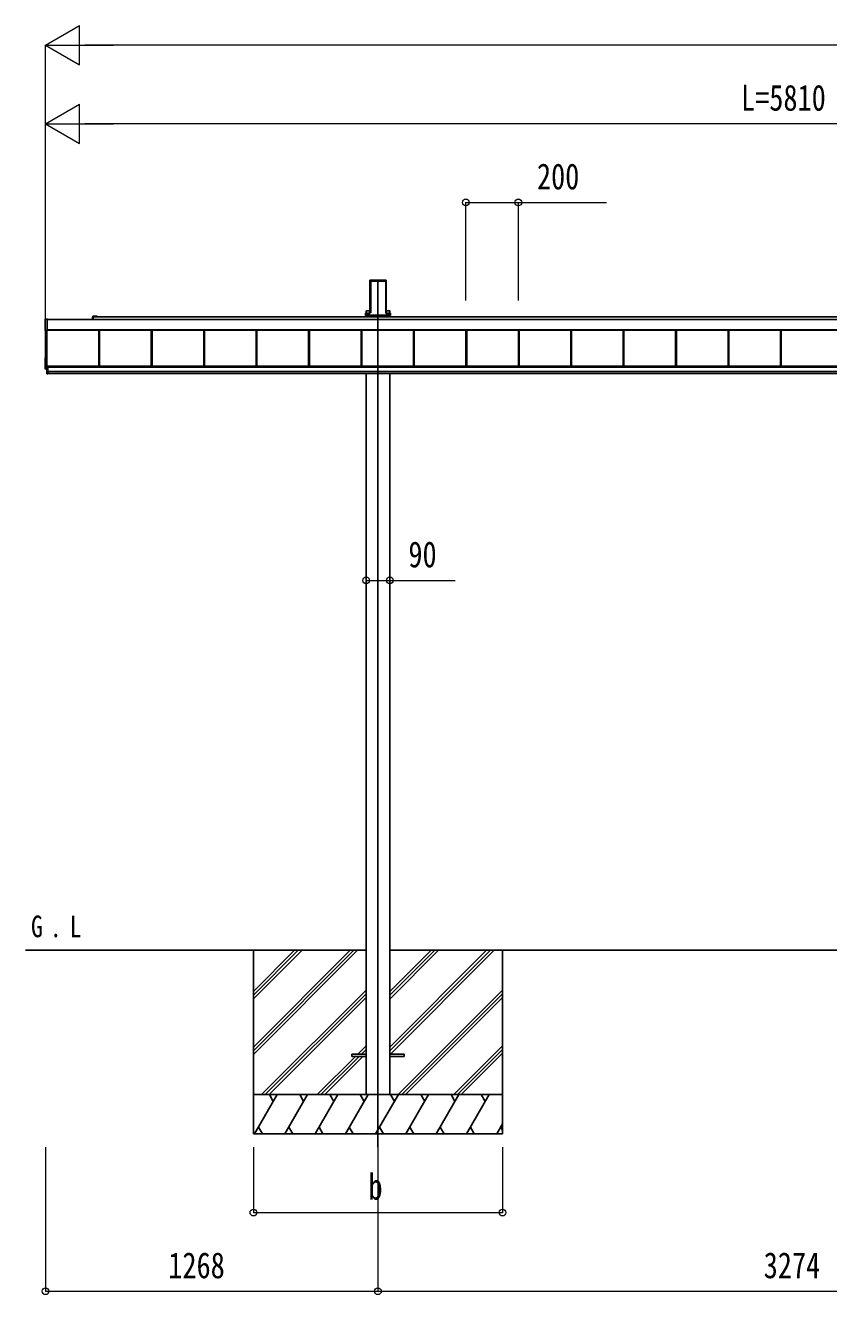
# Model space of a CAD drawing. Units: millimetres, scale not verified. Extents: x -12615 to 12615, y -8910 to 8910.
# Drawn here: x -5162 to -2098, y -5851 to -1011 of the extents above; entities that cross this region are included whole.
import ezdxf
from ezdxf.enums import TextEntityAlignment as Align

# ---------------------------------------------------------------- set-up
doc = ezdxf.new("R2010")
doc.units = ezdxf.units.MM
doc.header["$LTSCALE"] = 50
for name, color, linetype in [('0-2_USER1', 3, 'Continuous'), ('0-4_YKK_12', 2, 'Continuous'), ('0-6_YKK_A1', 4, 'Continuous')]:
    doc.layers.add(name, color=color, linetype=linetype)
doc.layers.add('0-7_YKK_D', color=6, linetype='Continuous', lineweight=18)
doc.styles.add('ＭＳ ゴシック', font='')
doc.styles.get('ＭＳ ゴシック').set_extended_font_data('MS Gothic')

msp = doc.modelspace()

# ---------------------------------------------------------------- linework, layer by layer
at = {"layer": '0-4_YKK_12'}
msp.add_line((-3816.94, -5288), (-3816.94, -1983.69), dxfattribs=at)
at = {"layer": '0-6_YKK_A1'}
for p, q in [((-3847.83, -1983.19), (-3848.18, -1988.69)), ((-3847.39, -1983.65), (-3847.83, -1983.19)), ((-3847.33, -1982.72), (-3845.29, -1982.72)), ((-3847.33, -1982.72), (-3846.89, -1983.19)), ((-3846.81, -1984.21), (-3846.81, -2099.34)), ((-3844.98, -1983.05), (-3845.29, -1982.72)), ((-3844.98, -1983.05), (-3788.9, -1983.05)), ((-3788.9, -1983.05), (-3788.59, -1982.72)), ((-3788.59, -1982.72), (-3786.55, -1982.72)), ((-3787.07, -2099.34), (-3787.07, -1984.21)), ((-3786.99, -1983.19), (-3786.55, -1982.72)), ((-3786.05, -1983.19), (-3786.49, -1983.65)), ((-3786.05, -1983.19), (-3785.7, -1988.69)), ((-3848.19, -1989.04), (-3848.19, -2105.71)), ((-3847.31, -2099.66), (-3847.31, -1984.54)), ((-3844.44, -1986.19), (-3789.44, -1986.19)), ((-3844.44, -2107.55), (-3844.44, -1986.19)), ((-3786.57, -1984.54), (-3786.57, -2099.66)), ((-3785.69, -1989.04), (-3785.69, -2105.71)), ((-4905.44, -2132.61), (-4905.44, -2122.64)), ((-4902.94, -2120.14), (-4895.4, -2120.14)), ((-4902.94, -2122.64), (529.31, -2122.64)), ((-4902.94, -2122.94), (-4902.94, -2132.61)), ((-4889.19, -2122.64), (-4902.64, -2122.64)), ((-4894.48, -2120.14), (-4889.19, -2120.14)), ((-3864.81, -2116.46), (-3864.81, -2116.96)), ((-3864.81, -2116.96), (-3864.35, -2116.96)), ((-3864.35, -2116.46), (-3864.35, -2109.58)), ((-3862.35, -2116.46), (-3864.35, -2116.46)), ((-3862.35, -2116.96), (-3864.35, -2116.96)), ((-3864.34, -2116.46), (-3864.34, -2116.96)), ((-3864.31, -2108.61), (-3849.3, -2108.61)), ((-3862.35, -2109.67), (-3862.35, -2116.46)), ((-3848.77, -2109.67), (-3862.35, -2109.67)), ((-3862.35, -2116.46), (-3771.53, -2116.46)), ((-3862.35, -2116.46), (-3862.35, -2116.96)), ((-3862.35, -2116.96), (-3771.53, -2116.96)), ((-3862.14, -2099.28), (-3848.19, -2099.28)), ((-3862.14, -2108.61), (-3862.14, -2099.28)), ((-3862.14, -2122.64), (-3862.14, -2116.96)), ((-3861.94, -2116.96), (-3861.94, -2122.64)), ((-3860.94, -2116.62), (-3772.94, -2116.62)), ((-3848.2, -2106.07), (-3848.3, -2107.68)), ((-3847.78, -2108.23), (-3847.4, -2102.14)), ((-3846.9, -2102.17), (-3847.28, -2108.26)), ((-3786.6, -2108.26), (-3786.98, -2102.17)), ((-3786.48, -2102.14), (-3786.1, -2108.23)), ((-3771.74, -2099.28), (-3785.69, -2099.28)), ((-3785.68, -2106.07), (-3785.58, -2107.68)), ((-3785.11, -2109.17), (-3771.53, -2109.17)), ((-3771.53, -2109.67), (-3785.11, -2109.67)), ((-3784.58, -2108.61), (-3769.57, -2108.61)), ((-3771.94, -2116.96), (-3771.94, -2122.64)), ((-3771.74, -2108.61), (-3771.74, -2099.28)), ((-3771.74, -2122.64), (-3771.74, -2116.96)), ((-3771.53, -2109.17), (-3771.53, -2109.67)), ((-3771.53, -2116.46), (-3771.53, -2109.67)), ((-3769.54, -2116.46), (-3771.53, -2116.46)), ((-3771.53, -2116.46), (-3771.53, -2116.96)), ((-3769.54, -2116.96), (-3771.53, -2116.96)), ((-3769.54, -2109.58), (-3769.54, -2116.46)), ((-3769.07, -2116.96), (-3769.54, -2116.96)), ((-3769.53, -2116.46), (-3769.53, -2116.96)), ((-3769.07, -2116.46), (-3769.07, -2116.96)), ((-5086.44, -2173.05), (-5086.44, -2132.03)), ((-5078.44, -2174.32), (-5085.97, -2173.86)), ((-5084.94, -2319.94), (-5084.94, -2173.92)), ((-5079.94, -2337.97), (-5079.94, -2174.23)), ((-5078.44, -2132.61), (695.06, -2132.61)), ((-5078.44, -2172.55), (714.06, -2172.55)), ((-5078.44, -2172.79), (714.06, -2172.79)), ((-5078.44, -2173.82), (-5078.44, -2174.32)), ((-4881.44, -2310.7), (-4881.44, -2172.79)), ((-4881.04, -2310.7), (-4881.04, -2172.79)), ((-4878.44, -2310.7), (-4878.44, -2172.79)), ((-4681.44, -2310.7), (-4681.44, -2172.79)), ((-4678.84, -2310.7), (-4678.84, -2172.79)), ((-4678.44, -2310.7), (-4678.44, -2172.79)), ((-4481.44, -2310.7), (-4481.44, -2172.79)), ((-4478.84, -2310.7), (-4478.84, -2172.79)), ((-4478.44, -2310.7), (-4478.44, -2172.79)), ((-4281.44, -2310.7), (-4281.44, -2172.79)), ((-4278.84, -2310.7), (-4278.84, -2172.79)), ((-4278.44, -2310.7), (-4278.44, -2172.79)), ((-4081.44, -2310.7), (-4081.44, -2172.79)), ((-4078.84, -2310.7), (-4078.84, -2172.79)), ((-4078.44, -2310.7), (-4078.44, -2172.79)), ((-3881.44, -2310.7), (-3881.44, -2172.79)), ((-3878.84, -2310.7), (-3878.84, -2172.79)), ((-3878.44, -2310.7), (-3878.44, -2172.79)), ((-3681.44, -2310.7), (-3681.44, -2172.79)), ((-3678.84, -2310.7), (-3678.84, -2172.79)), ((-3678.44, -2310.7), (-3678.44, -2172.79)), ((-3481.44, -2310.7), (-3481.44, -2172.79)), ((-3478.84, -2310.7), (-3478.84, -2172.79)), ((-3478.44, -2310.7), (-3478.44, -2172.79)), ((-3281.44, -2310.7), (-3281.44, -2172.79)), ((-3278.84, -2310.7), (-3278.84, -2172.79)), ((-3278.44, -2310.7), (-3278.44, -2172.79)), ((-3081.44, -2310.7), (-3081.44, -2172.79)), ((-3078.84, -2310.7), (-3078.84, -2172.79)), ((-3078.44, -2310.7), (-3078.44, -2172.79)), ((-2881.44, -2310.7), (-2881.44, -2172.79)), ((-2878.84, -2310.7), (-2878.84, -2172.79)), ((-2878.44, -2310.7), (-2878.44, -2172.79)), ((-2681.44, -2310.7), (-2681.44, -2172.79)), ((-2678.84, -2310.7), (-2678.84, -2172.79)), ((-2678.44, -2310.7), (-2678.44, -2172.79)), ((-2481.44, -2310.7), (-2481.44, -2172.79)), ((-2478.84, -2310.7), (-2478.84, -2172.79)), ((-2478.44, -2310.7), (-2478.44, -2172.79)), ((-2281.44, -2310.7), (-2281.44, -2172.79)), ((-2278.84, -2310.7), (-2278.84, -2172.79)), ((-2278.44, -2310.7), (-2278.44, -2172.79)), ((-5086.44, -2320.32), (-5086.44, -2279.29)), ((-5085.97, -2278.8), (-5084.94, -2278.73)), ((-5079.94, -2321.49), (-5085.97, -2321.13)), ((-5084.94, -2319.94), (-5079.94, -2319.94)), ((-5079.94, -2310.44), (-5076.44, -2310.44)), ((-5076.44, -2310.7), (716.56, -2310.7)), ((-5076.44, -2312.71), (716.56, -2312.71)), ((-5076.44, -2314.51), (716.56, -2314.51)), ((-5076.44, -2314.51), (716.56, -2314.51)), ((-5076.44, -2332.88), (-5079.94, -2332.88)), ((-5079.94, -2339.5), (-5076.44, -2339.5)), ((-5076.44, -2331.48), (716.56, -2331.48)), ((-5076.44, -2337.97), (716.56, -2337.97)), ((-3862.14, -5088), (-3862.14, -2337.97)), ((-3771.74, -5088), (-3771.74, -2337.97)), ((-5161.71, -4538), (-3862.14, -4538)), ((-4291.94, -4538), (-4291.94, -5238)), ((-4291.94, -4907.18), (-3922.62, -4538)), ((-4291.94, -4921.32), (-3908.48, -4538)), ((-4291.94, -4935.46), (-3894.34, -4538)), ((-4291.94, -4723.33), (-4106.47, -4538)), ((-4291.94, -4709.19), (-4120.61, -4538)), ((-4291.94, -4695.05), (-4134.75, -4538)), ((-3771.74, -4538), (-588.14, -4538)), ((-3771.6, -4907.48), (-3402.26, -4538)), ((-3771.6, -4921.62), (-3388.12, -4538)), ((-3771.6, -4723.63), (-3586.11, -4538)), ((-3771.6, -4709.49), (-3600.25, -4538)), ((-3771.6, -4695.35), (-3614.39, -4538)), ((-3769.34, -4933.5), (-3373.98, -4538)), ((-3341.94, -4538), (-3341.94, -5238)), ((-4260.63, -5088), (-3862, -4689.51)), ((-3739.99, -5088), (-3341.94, -4689.81)), ((-4246.49, -5088), (-3862, -4703.65)), ((-4232.35, -5088), (-3862, -4717.8)), ((-3725.85, -5088), (-3341.94, -4703.95)), ((-3711.7, -5088), (-3341.94, -4718.1)), ((-3917, -4933.5), (-3917, -4942.5)), ((-3917, -4933.5), (-3862, -4933.5)), ((-3893.86, -4933.5), (-3862, -4901.64)), ((-3879.71, -4933.5), (-3862, -4915.78)), ((-3865.57, -4933.5), (-3862, -4929.93)), ((-3772, -4933.5), (-3717, -4933.5)), ((-3717, -4933.5), (-3717, -4942.5)), ((-3528, -5088), (-3341.94, -4901.94)), ((-3513.86, -5088), (-3341.94, -4916.08)), ((-3499.71, -5088), (-3341.94, -4930.23)), ((-4048.36, -5088), (-3902.86, -4942.5)), ((-4034.21, -5088), (-3888.71, -4942.5)), ((-4020.07, -5088), (-3874.57, -4942.5)), ((-3917, -4942.5), (-3862, -4942.5)), ((-3772, -4942.5), (-3717, -4942.5)), ((-3341.94, -5088), (-4291.94, -5088)), ((-4287.66, -5238), (-4201.06, -5088)), ((-4216.06, -5113.98), (-4231.06, -5088)), ((-4172.05, -5238), (-4085.45, -5088)), ((-4100.45, -5113.98), (-4115.45, -5088)), ((-4056.58, -5238), (-3969.98, -5088)), ((-3984.98, -5113.98), (-3999.98, -5088)), ((-3941.11, -5238), (-3854.51, -5088)), ((-3869.51, -5113.98), (-3884.51, -5088)), ((-3862.14, -5088), (-3771.74, -5088)), ((-3825.64, -5238), (-3739.04, -5088)), ((-3754.04, -5113.98), (-3769.04, -5088)), ((-3710.17, -5238), (-3623.71, -5088)), ((-3638.57, -5113.98), (-3653.57, -5088)), ((-3594.84, -5238), (-3508.24, -5088)), ((-3538.24, -5088), (-3523.24, -5113.98)), ((-3479.37, -5238), (-3392.77, -5088)), ((-3422.77, -5088), (-3407.77, -5113.98)), ((-4272.67, -5212.02), (-4257.67, -5238)), ((-4157.05, -5212.02), (-4142.06, -5238)), ((-4041.58, -5212.02), (-4026.58, -5238)), ((-3926.11, -5212.02), (-3911.11, -5238)), ((-3810.64, -5212.02), (-3795.64, -5238)), ((-3695.17, -5212.02), (-3680.17, -5238)), ((-3579.84, -5212.02), (-3564.85, -5238)), ((-3464.38, -5212.02), (-3449.38, -5238)), ((-3363.9, -5238), (-3341.94, -5199.96)), ((-3348.91, -5212.02), (-3341.94, -5224.08)), ((-4291.94, -5238), (-3341.94, -5238))]:
    msp.add_line(p, q, dxfattribs=at)
for points in [[(-3864.81, -2109.11), (-3864.81, -2116.46), (-3864.35, -2116.46)], [(-3862.35, -2109.67), (-3862.35, -2109.17), (-3848.77, -2109.17)], [(-3769.07, -2109.11), (-3769.07, -2116.46), (-3769.54, -2116.46)], [(-5085.97, -2131.53), (-5078.44, -2131.07), (-5078.44, -2131.57), (-5078.44, -2173.82)], [(-5079.94, -2310.44), (-5079.94, -2332.88), (-5079.94, -2339.5)], [(-5076.94, -2310.44), (-5076.94, -2332.88), (-5076.94, -2339.5)], [(-5076.44, -2310.44), (-5076.44, -2332.88), (-5076.44, -2339.5)]]:
    msp.add_lwpolyline(points, dxfattribs=at)
for centre, radius, start, end in [((-4902.94, -2122.64), 2.5, 90, 180), ((-4902.64, -2122.94), 0.3, 90, 180), ((-4895.4, -2120.34), 0.2, 23.57818, 90), ((-4894.94, -2120.14), 0.3, 203.57818, 336.42182), ((-4894.48, -2120.34), 0.2, 90, 156.42182), ((-4889.19, -2121.39), 1.25, 270, 90), ((-3863.84, -2109.58), 0.501, 90.24971, 179.75029), ((-3770.04, -2109.58), 0.501, 0.24971, 89.75029), ((-5085.94, -2132.03), 0.497, 93.16944, 179.94772), ((-5085.57, -2173.08), 0.873, 177.74142, 242.53793), ((-5085.94, -2279.29), 0.497, 93.16944, 179.94772), ((-5085.57, -2320.35), 0.873, 177.74142, 242.53793)]:
    msp.add_arc(centre, radius, start, end, dxfattribs=at)
for centre, major_axis, ratio, start_param, end_param in [((-3847.33, -1983.22), (0.346, -0.364), 0.996462, 2.3838095, 3.8892836), ((-3847.62, -1986.69), (0.22, 3.04), 0.070684, 5.5043854, 6.2286971), ((-3847.12, -1986.72), (0.22, 3.54), 0.060877, 5.5025319, 6.2268436), ((-3786.76, -1986.72), (-0.22, 3.54), 0.060877, 0.0563417, 0.7806534), ((-3786.26, -1986.69), (-0.22, 3.04), 0.070684, 0.0544883, 0.7787999), ((-3786.55, -1983.22), (-0.346, -0.364), 0.996462, 2.3939017, 3.8993758), ((-3848.15, -1988.69), (0.031, 0.5), 0.061627, 1.5746234, 2.3600215), ((-3785.73, -1988.69), (-0.031, 0.5), 0.061627, 3.9231638, 4.7085619), ((-3864.31, -2109.11), (0.355, -0.355), 0.99628, 2.358058, 3.9251274), ((-3862.35, -2109.57), (2, 0), 0.045872, 3.2026792, 4.712389), ((-3862.35, -2109.07), (1.5, 0), 0.061163, 3.2026792, 4.712389), ((-3849.3, -2107.61), (0.691, -0.728), 0.996462, 5.5254021, 7.0308762), ((-3848.78, -2108.16), (-0.693, 0.73), 0.992955, 2.3838095, 3.8892836), ((-3848.78, -2108.16), (1.04, -1.09), 0.996462, 5.5254021, 7.0308762), ((-3848.23, -2106.07), (0.031, 0.5), 0.061627, 4.716216, 5.5016142), ((-3847.62, -2102.14), (0.22, 3.5), 0.061627, 4.716216, 5.5016142), ((-3847.12, -2102.17), (0.22, 4), 0.053972, 4.7153191, 5.5007173), ((-3786.76, -2102.17), (-0.22, 4), 0.053972, 0.782468, 1.5678662), ((-3785.1, -2108.16), (-1.04, -1.09), 0.996462, 5.5354944, 7.0409685), ((-3786.26, -2102.14), (-0.22, 3.5), 0.061627, 0.7815711, 1.5669693), ((-3785.1, -2108.16), (0.693, 0.73), 0.992955, 2.3939017, 3.8993758), ((-3785.65, -2106.07), (-0.031, 0.5), 0.061627, 0.7815711, 1.5669693), ((-3784.58, -2107.61), (-0.691, -0.728), 0.996462, 5.5354944, 7.0409685), ((-3771.53, -2109.07), (1.5, 0), 0.061163, 4.712389, 6.2220988), ((-3771.53, -2109.57), (2, 0), 0.045872, 4.712389, 6.2220988), ((-3769.57, -2109.11), (-0.355, -0.355), 0.99628, 2.358058, 3.9251274)]:
    msp.add_ellipse(centre, major_axis=major_axis, ratio=ratio, start_param=start_param, end_param=end_param, dxfattribs=at)
at = {"layer": '0-7_YKK_D'}
for p, q in [((-5084.94, -1086.19), (-4955.04, -1011.19)), ((-4955.04, -1161.19), (-4955.04, -1011.19)), ((-5084.94, -2130.16), (-5084.94, -1085.19)), ((-5084.94, -1086.19), (-4955.04, -1161.19)), ((-5084.94, -1086.19), (-4825.13, -1086.19)), ((6378.06, -1086.19), (-4934.94, -1086.19)), ((-5084.94, -1386.19), (-4955.04, -1311.19)), ((-4955.04, -1461.19), (-4955.04, -1311.19)), ((-5084.94, -2131.16), (-5084.94, -1385.19)), ((-5084.94, -1386.19), (-4955.04, -1461.19)), ((-5084.94, -1386.19), (-4825.13, -1386.19)), ((575.06, -1386.19), (-4934.94, -1386.19)), ((-3481.44, -2059.67), (-3481.44, -1685.19)), ((-3281.44, -2059.67), (-3281.44, -1685.19)), ((-5084.94, -5288), (-5084.94, -5839)), ((-4291.94, -5288), (-4291.94, -5539)), ((-3816.94, -5289), (-3816.94, -5839)), ((-3816.94, -5289), (-3816.94, -5839)), ((-3341.94, -5288), (-3341.94, -5539)), ((-4291.94, -5538), (-3341.94, -5538)), ((-5084.94, -5838), (-3816.94, -5838)), ((-3816.94, -5838), (-542.94, -5838))]:
    msp.add_line(p, q, dxfattribs=at)
for points in [[(-3481.44, -1686.19), (-3281.44, -1686.19), (-2945.64, -1686.19)], [(-3862.14, -3127.37), (-3771.74, -3127.37), (-3522.34, -3127.37)]]:
    msp.add_lwpolyline(points, dxfattribs=at)
for centre in [(-3481.44, -1686.19), (-3281.44, -1686.19), (-3862.14, -3127.37), (-3771.74, -3127.37), (-4291.94, -5538), (-3341.94, -5538), (-5084.94, -5838), (-3816.94, -5838), (-3816.94, -5838)]:
    msp.add_circle(centre, 12.75, dxfattribs=at)

# ---------------------------------------------------------------- texts
at = {"layer": '0-2_USER1', "style": 'ＭＳ ゴシック', "width": 0.8}
for s, p in [('G', (-5140.23, -4512.69)), ('L', (-4992.46, -4512.69)), ('.', (-5068.23, -4512.69))]:
    msp.add_text(s, height=82.48, dxfattribs=at).set_placement(p, align=Align.BOTTOM_LEFT)
at = {"layer": '0-7_YKK_D', "style": 'ＭＳ ゴシック', "width": 0.8}
for s, p in [('L=5810', (-2431.94, -1366.19)), ('200', (-3210.44, -1666.19)), ('90', (-3700.74, -3107.37)), ('b', (-3852.94, -5518)), ('1268', (-4616.54, -5818)), ('3274', (-2345.54, -5818))]:
    msp.add_text(s, height=98.97, dxfattribs=at).set_placement(p, align=Align.BOTTOM_LEFT)

doc.saveas('drawing.dxf')
